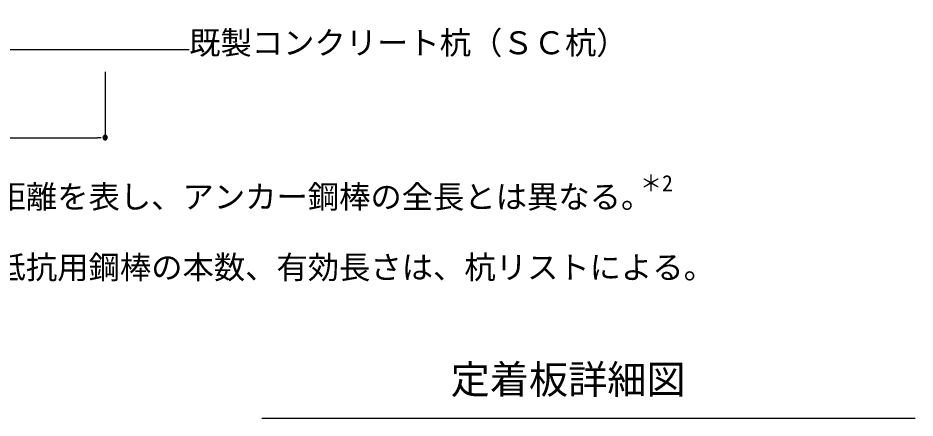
# Model space of a CAD drawing. Units: millimetres on the paper. Extents: x -201 to 201, y -142 to 138.
# Drawn here: x 69 to 126.3, y 25.1 to 50.7 of the extents above; entities that cross this region are included whole.
import ezdxf
from ezdxf.enums import TextEntityAlignment as Align

# ---------------------------------------------------------------- set-up
doc = ezdxf.new("R2010")
doc.units = ezdxf.units.MM
for name, color, linetype in [('0-0_A02', 4, 'Continuous'), ('0-2_C007', 4, 'Continuous'), ('0-3_A61', 4, 'Continuous'), ('0-4_A01', 4, 'Continuous'), ('0-A_0', 7, 'Continuous'), ('0-B_A62', 4, 'Continuous')]:
    doc.layers.add(name, color=color, linetype=linetype)
doc.styles.add('ＭＳ ゴシック', font='')
doc.styles.get('ＭＳ ゴシック').set_extended_font_data('MS Gothic')

# ---------------------------------------------------------------- blocks, each defined once
blk = doc.blocks.new('__19')
at = {"layer": '0-B_A62', "color": 7}
blk.add_line((-0.5, 0), (-1, 0), dxfattribs=at)
for start, end in [(0, 180), (180, 0)]:
    blk.add_arc((0, 0), 0.25, start, end, dxfattribs=at)

msp = doc.modelspace()

# ---------------------------------------------------------------- linework, layer by layer
at = {"layer": '0-0_A02'}
msp.add_circle((74.613, 43.075), 0.125, dxfattribs=at)
for start, end in [(0, 180), (0, 180), (0, 180), (180, 0), (180, 0), (180, 0)]:
    msp.add_arc((74.613, 43.075), 0.0625, start, end, dxfattribs=at)
at = {"layer": '0-2_C007', "color": 7}
msp.add_lwpolyline([(63.374, 55.034), (67.048, 48.67), (79.976, 48.67)], dxfattribs=at)
at = {"layer": '0-3_A61', "color": 7}
msp.add_line((74.613, 47.248), (74.613, 43.075), dxfattribs=at)
at = {"layer": '0-4_A01', "color": 7}
for q in [(126.324, 25.148), (121.781, 25.148), (121.988, 25.148), (121.988, 25.148), (121.781, 25.148), (121.781, 25.148), (121.988, 25.148)]:
    msp.add_line((84.611, 25.148), q, dxfattribs=at)
at = {"layer": '0-A_0'}
for start, end in [(0, 180), (180, 0)]:
    msp.add_arc((74.613, 43.075), 0.0625, start, end, dxfattribs=at)
at = {"layer": '0-B_A62'}
for p, q in [((74.613, 47.193), (74.613, 43.02)), ((45.113, 43.02), (74.113, 43.02))]:
    msp.add_line(p, q, dxfattribs=at)

# ---------------------------------------------------------------- block references
at = {"layer": '0-B_A62', "xscale": 0.5, "yscale": 0.5}
msp.add_blockref('__19', (74.613, 43.02), dxfattribs=at)

# ---------------------------------------------------------------- texts
at = {"layer": '0-0_A02', "color": 7, "style": 'ＭＳ ゴシック'}
for s, height, p in [('既製コンクリート杭（ＳＣ杭）', 1.466, (79.976, 47.92)), ('定着板詳細図', 1.833, (96.672, 26.148))]:
    msp.add_text(s, height=height, dxfattribs=at).set_placement(p, align=Align.BOTTOM_LEFT)
at = {"layer": '0-B_A62', "style": 'ＭＳ ゴシック'}
for s, height, p in [('＊2', 1.026, (108.766, 39.314)), ('＊図中の有効長は、ボタンヘッドの首下間の距離を表し、アンカー鋼棒の全長とは異なる。', 1.466, (27.561, 38.095)), ('＊杭頭の基礎への埋込み深さ、および引抜き抵抗用鋼棒の本数、有効長さは、杭リストによる。', 1.466, (27.561, 33.595))]:
    msp.add_text(s, height=height, dxfattribs=at).set_placement(p, align=Align.BOTTOM_LEFT)

doc.saveas('drawing.dxf')
